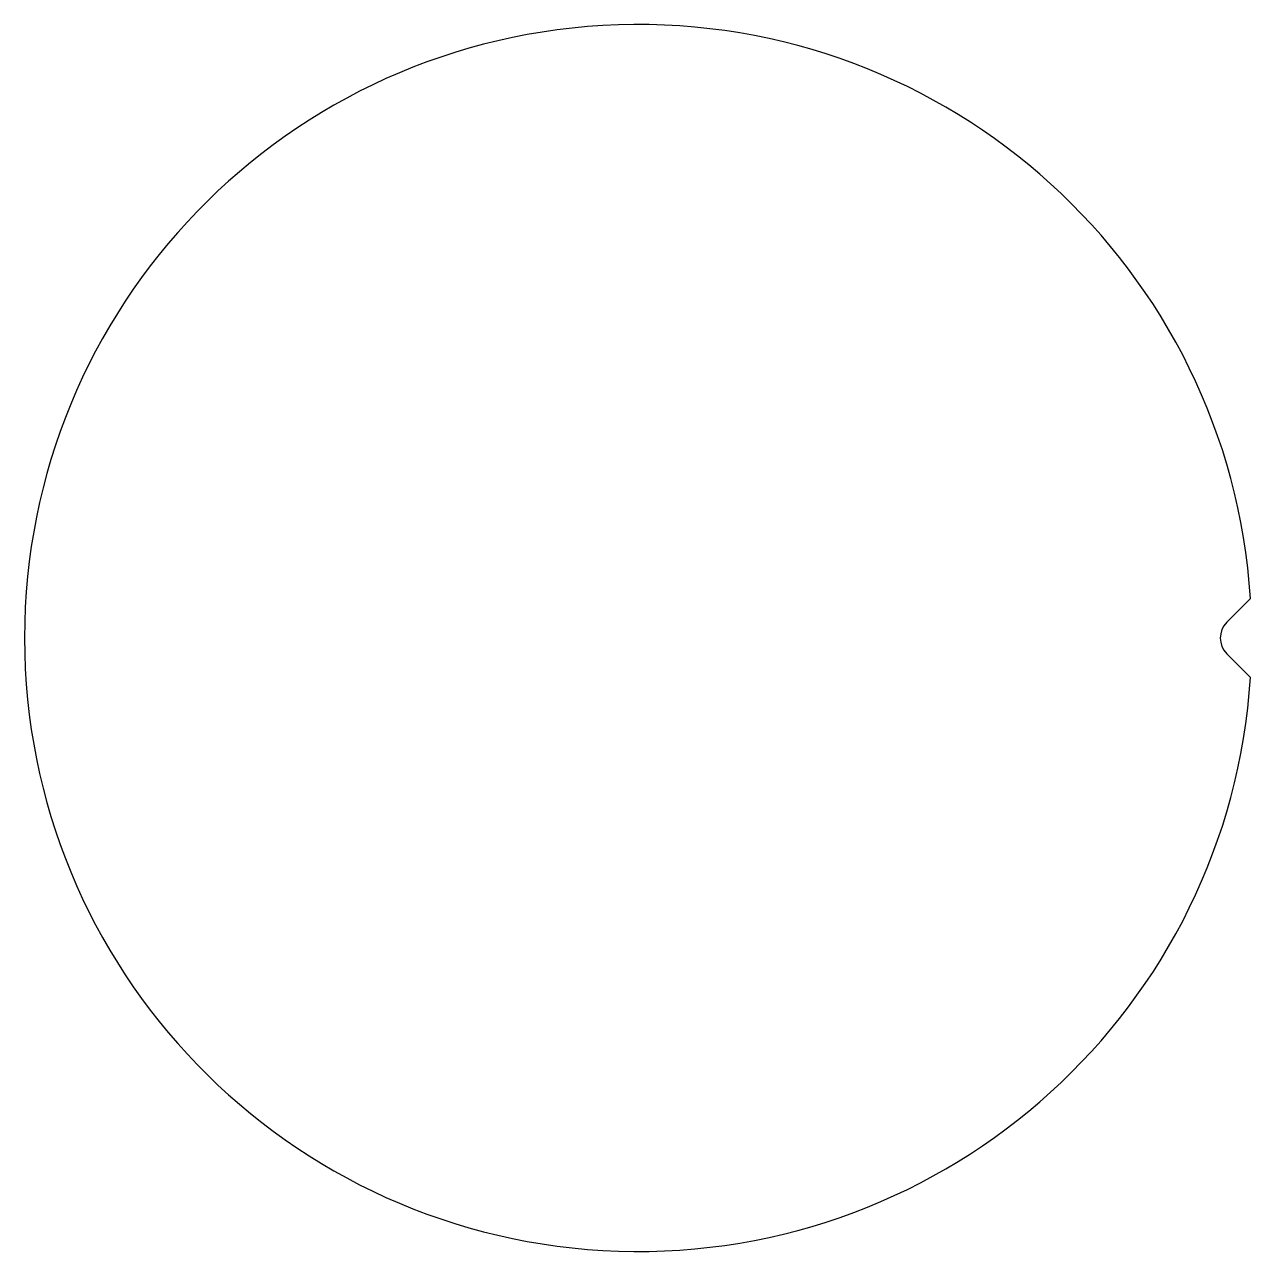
# Model space of a CAD drawing. Header units: millimetres. Extents: x -27.5 to 27.4, y -27.5 to 27.5.
import ezdxf

# ---------------------------------------------------------------- set-up
doc = ezdxf.new("R2010")
doc.units = ezdxf.units.MM

msp = doc.modelspace()

# ---------------------------------------------------------------- linework, layer by layer
at = {"color": 7, "linetype": 'Continuous'}
for p, q in [((26.382, 0.707), (27.443, 1.768)), ((27.443, -1.768), (26.382, -0.707))]:
    msp.add_line(p, q, dxfattribs=at)
at = {"color": 7, "linetype": 'Continuous', "lineweight": 25}
for p, q in [((26.382, 0.707), (27.443, 1.768)), ((27.443, -1.768), (26.382, -0.707))]:
    msp.add_line(p, q, dxfattribs=at)
at = {"color": 7, "linetype": 'Continuous'}
for centre, radius, start, end in [((0, 0), 27.5, 3.6857, 356.3143), ((27.09, 0), 1, 135, 225)]:
    msp.add_arc(centre, radius, start, end, dxfattribs=at)
at = {"color": 7, "linetype": 'Continuous', "lineweight": 25}
for centre, radius, start, end in [((0, 0), 27.5, 3.6857, 356.3143), ((27.09, 0), 1, 135, 225)]:
    msp.add_arc(centre, radius, start, end, dxfattribs=at)

doc.saveas('drawing.dxf')
